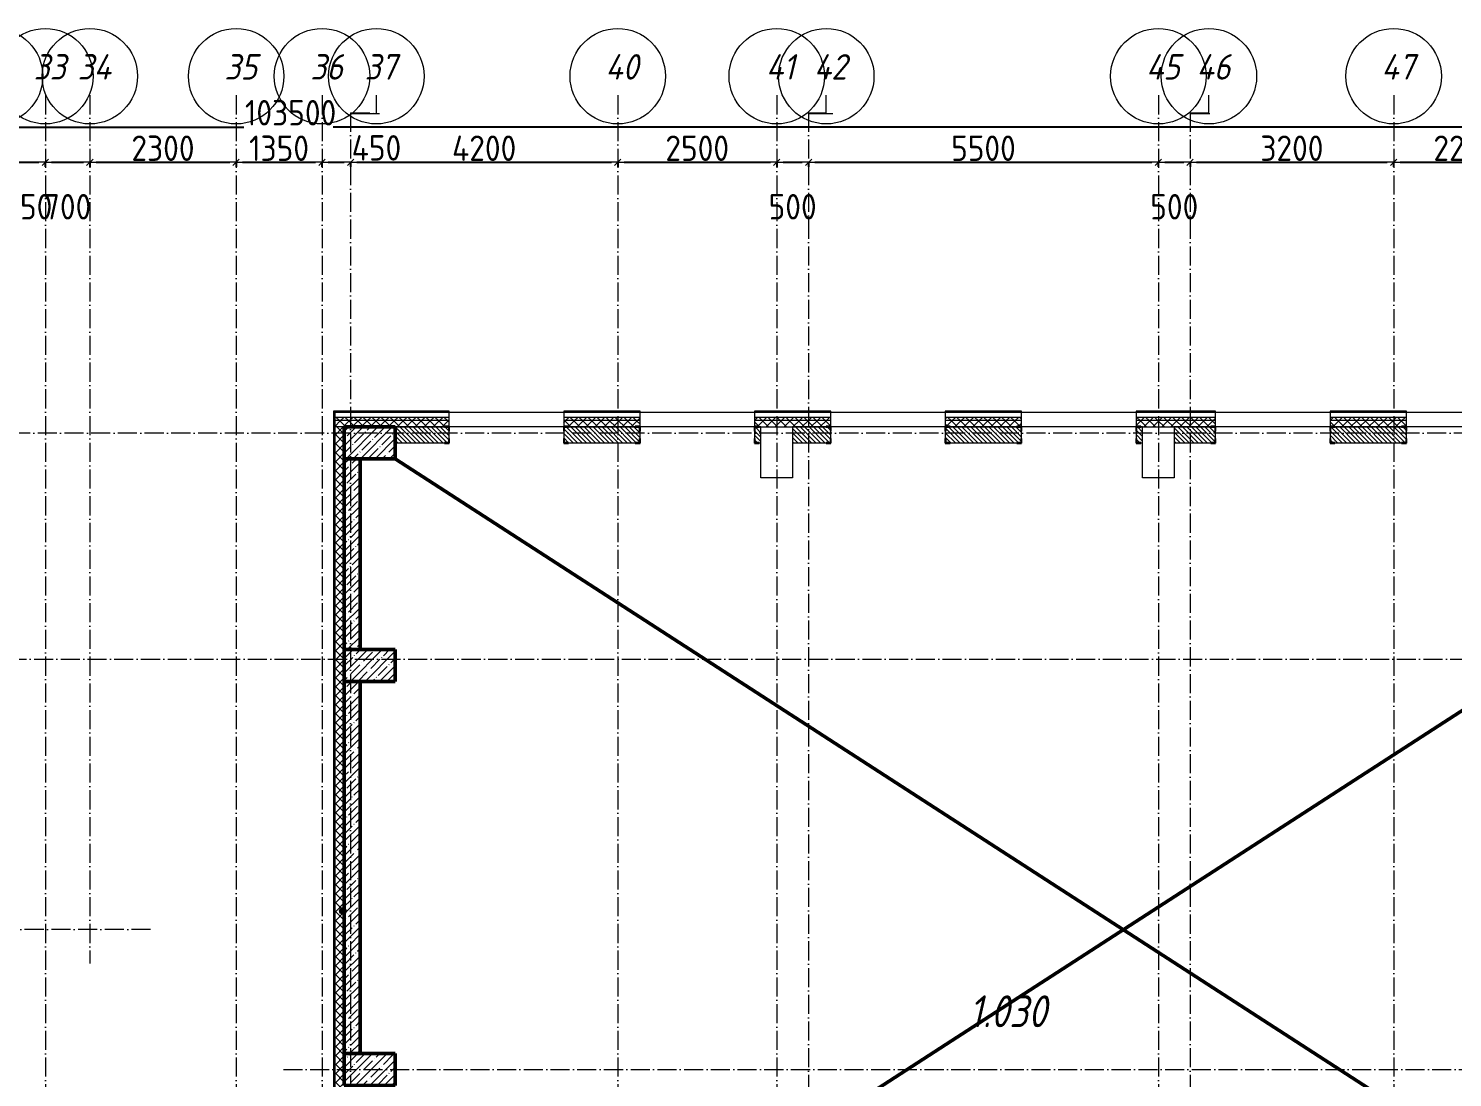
# Model space of a CAD drawing. Header units: millimetres. Extents: x -213536 to 1564669, y 70501 to 942238.
# Drawn here: x 594956 to 617346, y 361737 to 378224 of the extents above; entities that cross this region are included whole.
import ezdxf

# ---------------------------------------------------------------- set-up
doc = ezdxf.new("R2010")
doc.units = ezdxf.units.MM
doc.linetypes.add('50_200_ШТРИХ_1Т_ш5_п1_п1_', pattern=[700, 500, -100, 0, -100])
for name, color, linetype, lineweight in [('A-____-____-DIMS', 7, 'Continuous', 9), ('A-DETL-____-OTLN-1', 7, 'Continuous', 50), ('A-GENM-____-MCUT', 7, 'Continuous', 25), ('A-GENM-____-OTLN-1', 7, 'Continuous', 25), ('A-WALL-____-MCUT', 7, 'Continuous', 13), ('A-WALL-____-MCUT-1', 7, 'Continuous', 9), ('A-WALL-____-MCUT-2', 7, 'Continuous', 50), ('A-WALL-____-OTLN', 7, 'Continuous', 9), ('A-WALL-____-PATT-1', 7, 'Continuous', 9), ('A-WALL-FNSH-MCUT-1', 7, 'Continuous', 9), ('G-____-____-TEXT', 7, 'Continuous', 9), ('S-COLS-____-MCUT', 7, 'Continuous', 50), ('S-COLS-____-OTLN', 7, 'Continuous', 9), ('S-GRID-____-IDEN', 7, 'Continuous', 9), ('S-GRID-____-OTLN', 7, 'Continuous', 9), ('S-GRID-____-OTLN-1', 7, '50_200_ШТРИХ_1Т_ш5_п1_п1_', 9), ('Марки помещений', 7, 'Continuous', 9)]:
    doc.layers.add(name, color=color, linetype=linetype, lineweight=lineweight)
doc.styles.add('ISOCPEUR_I_2', font='isocpeui.ttf', dxfattribs={"width": 0.85, "height": 2.3})
doc.styles.add('ISOCPEUR_I_9', font='isocpeui.ttf', dxfattribs={"width": 0.9, "height": 250})
doc.styles.add('СПДС', font='isocpeur.ttf', dxfattribs={"width": 0.9})
doc.dimstyles.new('Размера А3', dxfattribs={"dimtxt": 200, "dimasz": 100, "dimexe": 70, "dimexo": 100, "dimgap": 20, "dimtad": 1, "dimdec": 0, "dimrnd": 10, "dimzin": 0, "dimdsep": 46, "dimtxsty": 'СПДС', "dimblk": 'ARROWHEAD_6', "dimcen": 1, "dimclrd": 256, "dimclre": 256, "dimclrt": 256, "dimazin": 0, "dimtfac": 1, "dimtdec": 0, "dimtmove": 2, "dimatfit": 3, "dimfxl": 1, "dimtolj": 1, "dimtzin": 0, "dimarcsym": 0})
pattern_1 = [(135, (549721.475, 286281.11), (-35.35534, -35.35534), [])]
pattern_2 = [(45, (549721.47, 286281.11), (-70.71068, 70.71068), []), (135, (549721.47, 286281.11), (-70.71068, -70.71068), [])]
pattern_3 = [(45, (549721.47, 286281.11), (-114.04925, 114.04925), []), (45, (549835.52, 286281.11), (-114.04925, 114.04925), [201.612, -40.322, 3.353, -36.97])]
pattern_4 = [(45, (549721.47, 286281.11), (-85.53659, 85.53659), []), (45, (549778.5, 286281.11), (-85.53659, 85.53659), [])]

# ---------------------------------------------------------------- blocks, each defined once
blk = doc.blocks.new('BSC_Колонна _Прямоугольная - 500х800-V12-АР1_План отверстий 3 этажа в осях 1-64_Ю-ЯЯ')
at = {"layer": 'S-COLS-____-OTLN'}
h = blk.add_hatch(dxfattribs=at)
h.set_pattern_fill('FP_18', color=256, style=0, pattern_type=2)
h.set_pattern_definition([(315, (-85431.04, 50600), (114.04925, 114.04925), []), (315, (-85431.04, 50485.95), (114.04925, 114.04925), [201.613, -40.323, 3.353, -36.97])])
h.paths.add_polyline_path([(-250, 400), (-250, -400), (250, -400), (250, 400)], flags=0)
at = {"layer": 'S-COLS-____-MCUT'}
for p, q in [((250, 400), (-250, 400)), ((-250, 400), (-250, -400)), ((250, -400), (250, 400)), ((-250, -400), (250, -400))]:
    blk.add_line(p, q, dxfattribs=at)
blk = doc.blocks.new('BSC_Колонна _Прямоугольная - 500х800-V75-АР1_План отверстий 3 этажа в осях 1-64_Ю-ЯЯ')
at = {"layer": 'S-COLS-____-OTLN'}
h = blk.add_hatch(dxfattribs=at)
h.set_pattern_fill('FP_84', color=256, style=0, pattern_type=2)
h.set_pattern_definition([(315, (-81931.04, 50600), (114.04925, 114.04925), []), (315, (-81931.04, 50485.95), (114.04925, 114.04925), [201.613, -40.323, 3.353, -36.97])])
h.paths.add_polyline_path([(-250, -400), (250, -400), (250, 400), (-250, 400)], flags=0)
at = {"layer": 'S-COLS-____-MCUT'}
for p, q in [((250, 400), (-250, 400)), ((-250, 400), (-250, -400)), ((250, -400), (250, 400)), ((-250, -400), (250, -400))]:
    blk.add_line(p, q, dxfattribs=at)
blk = doc.blocks.new('BSC_Колонна _Прямоугольная - 500х800-V76-АР1_План отверстий 3 этажа в осях 1-64_Ю-ЯЯ')
at = {"layer": 'S-COLS-____-OTLN'}
h = blk.add_hatch(dxfattribs=at)
h.set_pattern_fill('FP_85', color=256, style=0, pattern_type=2)
h.set_pattern_definition([(315, (-75581.04, 50600), (114.04925, 114.04925), []), (315, (-75581.04, 50485.95), (114.04925, 114.04925), [201.613, -40.323, 3.353, -36.97])])
h.paths.add_polyline_path([(-250, -400), (250, -400), (250, 400), (-250, 400)], flags=0)
at = {"layer": 'S-COLS-____-MCUT'}
for p, q in [((250, 400), (-250, 400)), ((-250, 400), (-250, -400)), ((250, -400), (250, 400)), ((-250, -400), (250, -400))]:
    blk.add_line(p, q, dxfattribs=at)
blk = doc.blocks.new('BSC_Колонна _Прямоугольная - 500х800-25984400-АР1_План отверстий 3 этажа в осях 1-64_Ю-ЯЯ')
at = {"layer": 'S-COLS-____-OTLN'}
for p, q in [((-250, 400), (250, 400)), ((-250, -150), (-250, 400)), ((250, 400), (250, -150))]:
    blk.add_line(p, q, dxfattribs=at)
blk = doc.blocks.new('Фахверк_СКБ_Уголок - 250_2160-27509414-АР1_План отверстий 3 этажа в осях 1-64_Ю-ЯЯ')
at = {"layer": 'A-GENM-____-MCUT'}
for p, q in [((200, 181), (125, 181)), ((125, 181), (125, 106)), ((125, 106), (131, 106)), ((131, 106), (131, 175)), ((131, 175), (200, 175)), ((200, 175), (200, 181)), ((131, -6), (125, -6)), ((125, -6), (125, -81)), ((125, -81), (200, -81)), ((131, -75), (131, -6)), ((200, -75), (131, -75)), ((200, -81), (200, -75))]:
    blk.add_line(p, q, dxfattribs=at)
blk = doc.blocks.new('Фахверк_СКБ_Уголок - 250_2160_1-27509452-АР1_План отверстий 3 этажа в осях 1-64_Ю-ЯЯ')
at = {"layer": 'A-GENM-____-MCUT'}
for p, q in [((200, 181), (125, 181)), ((125, 181), (125, 106)), ((125, 106), (131, 106)), ((131, 106), (131, 175)), ((131, 175), (200, 175)), ((200, 175), (200, 181)), ((131, -6), (125, -6)), ((125, -6), (125, -81)), ((125, -81), (200, -81)), ((131, -75), (131, -6)), ((200, -75), (131, -75)), ((200, -81), (200, -75))]:
    blk.add_line(p, q, dxfattribs=at)
blk = doc.blocks.new('Ось сетки - Круг_Ø6_00__ISO-2_5_0_9K_-25732049-АР1_План отверстий 3 этажа в осях 1-64_Ю-ЯЯ')
at = {"layer": 'S-GRID-____-IDEN'}
blk.add_circle((0, 0), 3, dxfattribs=at)
blk = doc.blocks.new('ARROWHEAD_6')
at = {"color": 0, "linetype": 'Continuous'}
for p, q in [((0, 0), (-1, 0)), ((-0.5, -0.5), (0.5, 0.5))]:
    blk.add_line(p, q, dxfattribs=at)
blk = doc.blocks.new('*D5925')
at = {"layer": 'A-____-____-DIMS', "lineweight": -2, "transparency": 16777216}
for p, q in [((594671, 376128), (594671, 376052)), ((594771, 376122), (595121, 376122)), ((595221, 376128), (595221, 376052))]:
    blk.add_line(p, q, dxfattribs=at)
at = {"layer": 'Defpoints', "color": 0, "lineweight": 30, "transparency": 16777216}
for p in [(594671, 376228), (595221, 376228), (595221, 376122)]:
    blk.add_point(p, dxfattribs=at)
at = {"layer": 'A-____-____-DIMS', "lineweight": -2, "transparency": 16777216, "xscale": 100, "yscale": 100, "zscale": 100, "rotation": 180}
blk.add_blockref('ARROWHEAD_6', (594671, 376122), dxfattribs=at)
at = {"layer": 'A-____-____-DIMS', "lineweight": -2, "transparency": 16777216, "xscale": 100, "yscale": 100, "zscale": 100}
blk.add_blockref('ARROWHEAD_6', (595221, 376122), dxfattribs=at)
at = {"layer": 'A-____-____-DIMS', "transparency": 16777216, "insert": (594946, 375422), "char_height": 400, "attachment_point": 5, "style": 'СПДС'}
blk.add_mtext('\\A1;550', dxfattribs=at)
blk = doc.blocks.new('*D5926')
at = {"layer": 'A-____-____-DIMS', "lineweight": -2, "transparency": 16777216}
for p, q in [((595221, 376128), (595221, 376052)), ((595321, 376122), (595821, 376122)), ((595921, 376128), (595921, 376052))]:
    blk.add_line(p, q, dxfattribs=at)
at = {"layer": 'Defpoints', "color": 0, "lineweight": 30, "transparency": 16777216}
for p in [(595221, 376228), (595921, 376228), (595921, 376122)]:
    blk.add_point(p, dxfattribs=at)
at = {"layer": 'A-____-____-DIMS', "lineweight": -2, "transparency": 16777216, "xscale": 100, "yscale": 100, "zscale": 100, "rotation": 180}
blk.add_blockref('ARROWHEAD_6', (595221, 376122), dxfattribs=at)
at = {"layer": 'A-____-____-DIMS', "lineweight": -2, "transparency": 16777216, "xscale": 100, "yscale": 100, "zscale": 100}
blk.add_blockref('ARROWHEAD_6', (595921, 376122), dxfattribs=at)
at = {"layer": 'A-____-____-DIMS', "transparency": 16777216, "insert": (595571, 375422), "char_height": 400, "attachment_point": 5, "style": 'СПДС'}
blk.add_mtext('\\A1;700', dxfattribs=at)
blk = doc.blocks.new('*D5927')
at = {"layer": 'A-____-____-DIMS', "lineweight": -2, "transparency": 16777216}
for p, q in [((595921, 376128), (595921, 376052)), ((596021, 376122), (598121, 376122)), ((598221, 376128), (598221, 376052))]:
    blk.add_line(p, q, dxfattribs=at)
at = {"layer": 'Defpoints', "color": 0, "lineweight": 30, "transparency": 16777216}
for p in [(595921, 376228), (598221, 376228), (598221, 376122)]:
    blk.add_point(p, dxfattribs=at)
at = {"layer": 'A-____-____-DIMS', "lineweight": -2, "transparency": 16777216, "xscale": 100, "yscale": 100, "zscale": 100, "rotation": 180}
blk.add_blockref('ARROWHEAD_6', (595921, 376122), dxfattribs=at)
at = {"layer": 'A-____-____-DIMS', "lineweight": -2, "transparency": 16777216, "xscale": 100, "yscale": 100, "zscale": 100}
blk.add_blockref('ARROWHEAD_6', (598221, 376122), dxfattribs=at)
at = {"layer": 'A-____-____-DIMS', "transparency": 16777216, "insert": (597071, 376342), "char_height": 400, "attachment_point": 5, "style": 'СПДС'}
blk.add_mtext('\\A1;2300', dxfattribs=at)
blk = doc.blocks.new('*D5928')
at = {"layer": 'A-____-____-DIMS', "lineweight": -2, "transparency": 16777216}
for p, q in [((598221, 376128), (598221, 376052)), ((598321, 376122), (599471, 376122)), ((599571, 376128), (599571, 376052))]:
    blk.add_line(p, q, dxfattribs=at)
at = {"layer": 'Defpoints', "color": 0, "lineweight": 30, "transparency": 16777216}
for p in [(598221, 376228), (599571, 376228), (599571, 376122)]:
    blk.add_point(p, dxfattribs=at)
at = {"layer": 'A-____-____-DIMS', "lineweight": -2, "transparency": 16777216, "xscale": 100, "yscale": 100, "zscale": 100, "rotation": 180}
blk.add_blockref('ARROWHEAD_6', (598221, 376122), dxfattribs=at)
at = {"layer": 'A-____-____-DIMS', "lineweight": -2, "transparency": 16777216, "xscale": 100, "yscale": 100, "zscale": 100}
blk.add_blockref('ARROWHEAD_6', (599571, 376122), dxfattribs=at)
at = {"layer": 'A-____-____-DIMS', "transparency": 16777216, "insert": (598896, 376342), "char_height": 400, "attachment_point": 5, "style": 'СПДС'}
blk.add_mtext('\\A1;1350', dxfattribs=at)
blk = doc.blocks.new('*D5929')
at = {"layer": 'A-____-____-DIMS', "lineweight": -2, "transparency": 16777216}
for p, q in [((599571, 376128), (599571, 376052)), ((599671, 376122), (599921, 376122)), ((600021, 376128), (600021, 376052))]:
    blk.add_line(p, q, dxfattribs=at)
at = {"layer": 'Defpoints', "color": 0, "lineweight": 30, "transparency": 16777216}
for p in [(599571, 376228), (600021, 376228), (600021, 376122)]:
    blk.add_point(p, dxfattribs=at)
at = {"layer": 'A-____-____-DIMS', "lineweight": -2, "transparency": 16777216, "xscale": 100, "yscale": 100, "zscale": 100, "rotation": 180}
blk.add_blockref('ARROWHEAD_6', (599571, 376122), dxfattribs=at)
at = {"layer": 'A-____-____-DIMS', "lineweight": -2, "transparency": 16777216, "xscale": 100, "yscale": 100, "zscale": 100}
blk.add_blockref('ARROWHEAD_6', (600021, 376122), dxfattribs=at)
at = {"layer": 'A-____-____-DIMS', "transparency": 16777216, "insert": (600038, 376548), "char_height": 400, "attachment_point": 1, "line_spacing_factor": 1.149209, "style": 'СПДС'}
blk.add_mtext('\\A1;450', dxfattribs=at)
blk = doc.blocks.new('*D5930')
at = {"layer": 'A-____-____-DIMS', "lineweight": -2, "transparency": 16777216}
for p, q in [((600021, 376128), (600021, 376052)), ((600121, 376122), (604121, 376122)), ((604221, 376128), (604221, 376052))]:
    blk.add_line(p, q, dxfattribs=at)
at = {"layer": 'Defpoints', "color": 0, "lineweight": 30, "transparency": 16777216}
for p in [(600021, 376228), (604221, 376228), (604221, 376122)]:
    blk.add_point(p, dxfattribs=at)
at = {"layer": 'A-____-____-DIMS', "lineweight": -2, "transparency": 16777216, "xscale": 100, "yscale": 100, "zscale": 100, "rotation": 180}
blk.add_blockref('ARROWHEAD_6', (600021, 376122), dxfattribs=at)
at = {"layer": 'A-____-____-DIMS', "lineweight": -2, "transparency": 16777216, "xscale": 100, "yscale": 100, "zscale": 100}
blk.add_blockref('ARROWHEAD_6', (604221, 376122), dxfattribs=at)
at = {"layer": 'A-____-____-DIMS', "transparency": 16777216, "insert": (602121, 376342), "char_height": 400, "attachment_point": 5, "style": 'СПДС'}
blk.add_mtext('\\A1;4200', dxfattribs=at)
blk = doc.blocks.new('*D5931')
at = {"layer": 'A-____-____-DIMS', "lineweight": -2, "transparency": 16777216}
for p, q in [((604221, 376128), (604221, 376052)), ((604321, 376122), (606621, 376122)), ((606721, 376128), (606721, 376052))]:
    blk.add_line(p, q, dxfattribs=at)
at = {"layer": 'Defpoints', "color": 0, "lineweight": 30, "transparency": 16777216}
for p in [(604221, 376228), (606721, 376228), (606721, 376122)]:
    blk.add_point(p, dxfattribs=at)
at = {"layer": 'A-____-____-DIMS', "lineweight": -2, "transparency": 16777216, "xscale": 100, "yscale": 100, "zscale": 100, "rotation": 180}
blk.add_blockref('ARROWHEAD_6', (604221, 376122), dxfattribs=at)
at = {"layer": 'A-____-____-DIMS', "lineweight": -2, "transparency": 16777216, "xscale": 100, "yscale": 100, "zscale": 100}
blk.add_blockref('ARROWHEAD_6', (606721, 376122), dxfattribs=at)
at = {"layer": 'A-____-____-DIMS', "transparency": 16777216, "insert": (605471, 376342), "char_height": 400, "attachment_point": 5, "style": 'СПДС'}
blk.add_mtext('\\A1;2500', dxfattribs=at)
blk = doc.blocks.new('*D5932')
at = {"layer": 'A-____-____-DIMS', "lineweight": -2, "transparency": 16777216}
for p, q in [((606721, 376128), (606721, 376052)), ((606821, 376122), (607121, 376122)), ((607221, 376128), (607221, 376052))]:
    blk.add_line(p, q, dxfattribs=at)
at = {"layer": 'Defpoints', "color": 0, "lineweight": 30, "transparency": 16777216}
for p in [(606721, 376228), (607221, 376228), (607221, 376122)]:
    blk.add_point(p, dxfattribs=at)
at = {"layer": 'A-____-____-DIMS', "lineweight": -2, "transparency": 16777216, "xscale": 100, "yscale": 100, "zscale": 100, "rotation": 180}
blk.add_blockref('ARROWHEAD_6', (606721, 376122), dxfattribs=at)
at = {"layer": 'A-____-____-DIMS', "lineweight": -2, "transparency": 16777216, "xscale": 100, "yscale": 100, "zscale": 100}
blk.add_blockref('ARROWHEAD_6', (607221, 376122), dxfattribs=at)
at = {"layer": 'A-____-____-DIMS', "transparency": 16777216, "insert": (606971, 375422), "char_height": 400, "attachment_point": 5, "style": 'СПДС'}
blk.add_mtext('\\A1;500', dxfattribs=at)
blk = doc.blocks.new('*D5933')
at = {"layer": 'A-____-____-DIMS', "lineweight": -2, "transparency": 16777216}
for p, q in [((607221, 376128), (607221, 376052)), ((607321, 376122), (612621, 376122)), ((612721, 376128), (612721, 376052))]:
    blk.add_line(p, q, dxfattribs=at)
at = {"layer": 'Defpoints', "color": 0, "lineweight": 30, "transparency": 16777216}
for p in [(607221, 376228), (612721, 376228), (612721, 376122)]:
    blk.add_point(p, dxfattribs=at)
at = {"layer": 'A-____-____-DIMS', "lineweight": -2, "transparency": 16777216, "xscale": 100, "yscale": 100, "zscale": 100, "rotation": 180}
blk.add_blockref('ARROWHEAD_6', (607221, 376122), dxfattribs=at)
at = {"layer": 'A-____-____-DIMS', "lineweight": -2, "transparency": 16777216, "xscale": 100, "yscale": 100, "zscale": 100}
blk.add_blockref('ARROWHEAD_6', (612721, 376122), dxfattribs=at)
at = {"layer": 'A-____-____-DIMS', "transparency": 16777216, "insert": (609971, 376342), "char_height": 400, "attachment_point": 5, "style": 'СПДС'}
blk.add_mtext('\\A1;5500', dxfattribs=at)
blk = doc.blocks.new('*D5934')
at = {"layer": 'A-____-____-DIMS', "lineweight": -2, "transparency": 16777216}
for p, q in [((612721, 376128), (612721, 376052)), ((612821, 376122), (613121, 376122)), ((613221, 376128), (613221, 376052))]:
    blk.add_line(p, q, dxfattribs=at)
at = {"layer": 'Defpoints', "color": 0, "lineweight": 30, "transparency": 16777216}
for p in [(612721, 376228), (613221, 376228), (613221, 376122)]:
    blk.add_point(p, dxfattribs=at)
at = {"layer": 'A-____-____-DIMS', "lineweight": -2, "transparency": 16777216, "xscale": 100, "yscale": 100, "zscale": 100, "rotation": 180}
blk.add_blockref('ARROWHEAD_6', (612721, 376122), dxfattribs=at)
at = {"layer": 'A-____-____-DIMS', "lineweight": -2, "transparency": 16777216, "xscale": 100, "yscale": 100, "zscale": 100}
blk.add_blockref('ARROWHEAD_6', (613221, 376122), dxfattribs=at)
at = {"layer": 'A-____-____-DIMS', "transparency": 16777216, "insert": (612971, 375422), "char_height": 400, "attachment_point": 5, "style": 'СПДС'}
blk.add_mtext('\\A1;500', dxfattribs=at)
blk = doc.blocks.new('*D5935')
at = {"layer": 'A-____-____-DIMS', "lineweight": -2, "transparency": 16777216}
for p, q in [((613221, 376128), (613221, 376052)), ((613321, 376122), (616321, 376122)), ((616421, 376128), (616421, 376052))]:
    blk.add_line(p, q, dxfattribs=at)
at = {"layer": 'Defpoints', "color": 0, "lineweight": 30, "transparency": 16777216}
for p in [(613221, 376228), (616421, 376228), (616421, 376122)]:
    blk.add_point(p, dxfattribs=at)
at = {"layer": 'A-____-____-DIMS', "lineweight": -2, "transparency": 16777216, "xscale": 100, "yscale": 100, "zscale": 100, "rotation": 180}
blk.add_blockref('ARROWHEAD_6', (613221, 376122), dxfattribs=at)
at = {"layer": 'A-____-____-DIMS', "lineweight": -2, "transparency": 16777216, "xscale": 100, "yscale": 100, "zscale": 100}
blk.add_blockref('ARROWHEAD_6', (616421, 376122), dxfattribs=at)
at = {"layer": 'A-____-____-DIMS', "transparency": 16777216, "insert": (614821, 376342), "char_height": 400, "attachment_point": 5, "style": 'СПДС'}
blk.add_mtext('\\A1;3200', dxfattribs=at)
blk = doc.blocks.new('*D5936')
at = {"layer": 'A-____-____-DIMS', "lineweight": -2, "transparency": 16777216}
for p, q in [((616421, 376128), (616421, 376052)), ((616521, 376122), (618571, 376122)), ((618671, 376128), (618671, 376052))]:
    blk.add_line(p, q, dxfattribs=at)
at = {"layer": 'Defpoints', "color": 0, "lineweight": 30, "transparency": 16777216}
for p in [(616421, 376228), (618671, 376228), (618671, 376122)]:
    blk.add_point(p, dxfattribs=at)
at = {"layer": 'A-____-____-DIMS', "lineweight": -2, "transparency": 16777216, "xscale": 100, "yscale": 100, "zscale": 100, "rotation": 180}
blk.add_blockref('ARROWHEAD_6', (616421, 376122), dxfattribs=at)
at = {"layer": 'A-____-____-DIMS', "lineweight": -2, "transparency": 16777216, "xscale": 100, "yscale": 100, "zscale": 100}
blk.add_blockref('ARROWHEAD_6', (618671, 376122), dxfattribs=at)
at = {"layer": 'A-____-____-DIMS', "transparency": 16777216, "insert": (617546, 376342), "char_height": 400, "attachment_point": 5, "style": 'СПДС'}
blk.add_mtext('\\A1;2250', dxfattribs=at)
blk = doc.blocks.new('*D5946')
at = {"layer": 'A-____-____-DIMS', "lineweight": -2, "transparency": 16777216}
for p, q in [((547371, 376680), (547371, 376604)), ((547471, 376674), (598340, 376674)), ((650771, 376674), (599748, 376674)), ((650871, 376680), (650871, 376604))]:
    blk.add_line(p, q, dxfattribs=at)
at = {"layer": 'Defpoints', "color": 0, "lineweight": 30, "transparency": 16777216}
for p in [(547371, 376780), (650871, 376780), (650871, 376674)]:
    blk.add_point(p, dxfattribs=at)
at = {"layer": 'A-____-____-DIMS', "lineweight": -2, "transparency": 16777216, "xscale": 100, "yscale": 100, "zscale": 100, "rotation": 180}
blk.add_blockref('ARROWHEAD_6', (547371, 376674), dxfattribs=at)
at = {"layer": 'A-____-____-DIMS', "lineweight": -2, "transparency": 16777216, "xscale": 100, "yscale": 100, "zscale": 100}
blk.add_blockref('ARROWHEAD_6', (650871, 376674), dxfattribs=at)
at = {"layer": 'A-____-____-DIMS', "transparency": 16777216, "insert": (598360, 377100), "char_height": 400, "attachment_point": 1, "line_spacing_factor": 1.149209, "style": 'СПДС'}
blk.add_mtext('\\A1;103500', dxfattribs=at)

msp = doc.modelspace()

# ---------------------------------------------------------------- hatches: boundary and pattern name
at = {"layer": 'A-WALL-____-PATT-1'}
h = msp.add_hatch(dxfattribs=at)
h.set_pattern_fill('FP_6', color=256, style=0, pattern_type=2)
h.set_pattern_definition(pattern_4)
h.paths.add_polyline_path([(599886.5, 372192.2), (599886.5, 372212.2), (599752.5, 372212.2), (599752.5, 372192.2)], flags=0)
h = msp.add_hatch(dxfattribs=at)
h.set_pattern_fill('FP_6', color=256, style=0, pattern_type=2)
h.set_pattern_definition(pattern_4)
h.paths.add_polyline_path([(624436.5, 372192.2), (624436.5, 372212.2), (621421.5, 372212.2), (621421.5, 372192.2), (623940.9, 372192.2)], flags=0)
h.paths.add_polyline_path([(618421.5, 372192.2), (619621.5, 372192.2), (619621.5, 372212.2), (618421.5, 372212.2)], flags=0)
h.paths.add_polyline_path([(613621.5, 372192.2), (613621.5, 372212.2), (612371.5, 372212.2), (612371.5, 372192.2), (613336.2, 372192.2)], flags=0)
h.paths.add_polyline_path([(615421.5, 372192.2), (616621.5, 372192.2), (616621.5, 372212.2), (615421.5, 372212.2)], flags=0)
h.paths.add_polyline_path([(610571.5, 372192.2), (610571.5, 372212.2), (609371.5, 372212.2), (609371.5, 372192.2), (609801.2, 372192.2)], flags=0)
h.paths.add_polyline_path([(606371.5, 372192.2), (607571.5, 372192.2), (607571.5, 372212.2), (606371.5, 372212.2)], flags=0)
h.paths.add_polyline_path([(604571.5, 372192.2), (604571.5, 372212.2), (603371.5, 372212.2), (603371.5, 372192.2)], flags=0)
h.paths.add_polyline_path([(601571.5, 372192.2), (601571.5, 372212.2), (599886.5, 372212.2), (599886.5, 372192.2)], flags=0)
h = msp.add_hatch(dxfattribs=at)
h.set_pattern_fill('FP_4', color=256, style=0, pattern_type=2)
h.set_pattern_definition(pattern_2)
h.paths.add_polyline_path([(651201.5, 372062.2), (651201.5, 372112.2), (644221.5, 372112.2), (644221.5, 372062.2), (648685.4, 372062.2)], flags=0)
h.paths.add_polyline_path([(643221.5, 372062.2), (643221.5, 372112.2), (641471.5, 372112.2), (641471.5, 372062.2), (641615.6, 372062.2)], flags=0)
h.paths.add_polyline_path([(635546.5, 372062.2), (636671.5, 372062.2), (636671.5, 372112.2), (635546.5, 372112.2)], flags=0)
h.paths.add_polyline_path([(633746.5, 372062.2), (633746.5, 372112.2), (632621.5, 372112.2), (632621.5, 372062.2), (633662, 372062.2)], flags=0)
h.paths.add_polyline_path([(630127.1, 372062.2), (630821.5, 372062.2), (630821.5, 372112.2), (629771.5, 372112.2), (629771.5, 372062.2)], flags=0)
h.paths.add_polyline_path([(626771.5, 372062.2), (627971.5, 372062.2), (627971.5, 372112.2), (626771.5, 372112.2)], flags=0)
h.paths.add_polyline_path([(624971.5, 372062.2), (624971.5, 372112.2), (621421.5, 372112.2), (621421.5, 372062.2), (623940.9, 372062.2)], flags=0)
h.paths.add_polyline_path([(619621.5, 372062.2), (619621.5, 372112.2), (618421.5, 372112.2), (618421.5, 372062.2)], flags=0)
h.paths.add_polyline_path([(613621.5, 372062.2), (613621.5, 372112.2), (612371.5, 372112.2), (612371.5, 372062.2), (613336.2, 372062.2)], flags=0)
h.paths.add_polyline_path([(615421.5, 372062.2), (616621.5, 372062.2), (616621.5, 372112.2), (615421.5, 372112.2)], flags=0)
h.paths.add_polyline_path([(607571.5, 372062.2), (607571.5, 372112.2), (606371.5, 372112.2), (606371.5, 372062.2)], flags=0)
h.paths.add_polyline_path([(610571.5, 372062.2), (610571.5, 372112.2), (609371.5, 372112.2), (609371.5, 372062.2), (609801.2, 372062.2)], flags=0)
h.paths.add_polyline_path([(604571.5, 372062.2), (604571.5, 372112.2), (603371.5, 372112.2), (603371.5, 372062.2)], flags=0)
h.paths.add_polyline_path([(601571.5, 372062.2), (601571.5, 372112.2), (599771.5, 372112.2), (599771.5, 372062.2)], flags=0)
h = msp.add_hatch(dxfattribs=at)
h.set_pattern_fill('FP_4', color=256, style=0, pattern_type=2)
h.set_pattern_definition(pattern_2)
h.paths.add_polyline_path([(651121.5, 371962.2), (651201.5, 371962.2), (651201.5, 372062.2), (644221.5, 372062.2), (644221.5, 371962.2), (651071.5, 371962.2)], flags=0)
h.paths.add_polyline_path([(643221.5, 371962.2), (643221.5, 372062.2), (641471.5, 372062.2), (641471.5, 371968.2), (641546.5, 371968.2), (641546.5, 371962.2), (642721.5, 371962.2)], flags=0)
h.paths.add_polyline_path([(633671.5, 371962.2), (633671.5, 371968.2), (633746.5, 371968.2), (633746.5, 372062.2), (632621.5, 372062.2), (632621.5, 371962.2), (633662, 371962.2)], flags=0)
h.paths.add_polyline_path([(636313.2, 371962.2), (636596.5, 371962.2), (636596.5, 371968.2), (636671.5, 371968.2), (636671.5, 372062.2), (635546.5, 372062.2), (635546.5, 371968.2), (635621.5, 371968.2), (635621.5, 371962.2)], flags=0)
h.paths.add_polyline_path([(630746.5, 371962.2), (630746.5, 371968.2), (630821.5, 371968.2), (630821.5, 372062.2), (629771.5, 372062.2), (629771.5, 371968.2), (629846.5, 371968.2), (629846.5, 371962.2), (630127.1, 371962.2)], flags=0)
h.paths.add_polyline_path([(627896.5, 371962.2), (627896.5, 371968.2), (627971.5, 371968.2), (627971.5, 372062.2), (626771.5, 372062.2), (626771.5, 371968.2), (626846.5, 371968.2), (626846.5, 371962.2), (627721.5, 371962.2)], flags=0)
h.paths.add_polyline_path([(624971.5, 371962.2), (624971.5, 372062.2), (621421.5, 372062.2), (621421.5, 371968.2), (621496.5, 371968.2), (621496.5, 371962.2), (624471.5, 371962.2)], flags=0)
h.paths.add_polyline_path([(618921.5, 371962.2), (619546.5, 371962.2), (619546.5, 371968.2), (619621.5, 371968.2), (619621.5, 372062.2), (618421.5, 372062.2), (618421.5, 371962.2)], flags=0)
h.paths.add_polyline_path([(612971.5, 371962.2), (613546.5, 371962.2), (613546.5, 371968.2), (613621.5, 371968.2), (613621.5, 372062.2), (612371.5, 372062.2), (612371.5, 371968.2), (612446.5, 371968.2), (612446.5, 371962.2), (612471.5, 371962.2)], flags=0)
h.paths.add_polyline_path([(615496.5, 371962.2), (616546.5, 371962.2), (616546.5, 371968.2), (616621.5, 371968.2), (616621.5, 372062.2), (615421.5, 372062.2), (615421.5, 371968.2), (615496.5, 371968.2)], flags=0)
h.paths.add_polyline_path([(609801.2, 371962.2), (610496.5, 371962.2), (610496.5, 371968.2), (610571.5, 371968.2), (610571.5, 372062.2), (609371.5, 372062.2), (609371.5, 371968.2), (609446.5, 371968.2), (609446.5, 371962.2)], flags=0)
h.paths.add_polyline_path([(607496.5, 371962.2), (607496.5, 371968.2), (607571.5, 371968.2), (607571.5, 372062.2), (606371.5, 372062.2), (606371.5, 371968.2), (606446.5, 371968.2), (606446.5, 371962.2), (606971.5, 371962.2)], flags=0)
h.paths.add_polyline_path([(603446.5, 371962.2), (604496.5, 371962.2), (604496.5, 371968.2), (604571.5, 371968.2), (604571.5, 372062.2), (603371.5, 372062.2), (603371.5, 371968.2), (603446.5, 371968.2)], flags=0)
h.paths.add_polyline_path([(601496.5, 371962.2), (601496.5, 371968.2), (601571.5, 371968.2), (601571.5, 372062.2), (599771.5, 372062.2), (599771.5, 371962.2), (600721.5, 371962.2)], flags=0)
h = msp.add_hatch(dxfattribs=at)
h.set_pattern_fill('FP_4', color=256, style=0, pattern_type=2)
h.set_pattern_definition(pattern_2)
h.paths.add_polyline_path([(599921.5, 354062.2), (599921.5, 371962.2), (599771.5, 371962.2), (599771.5, 354062.2)], flags=0)
h = msp.add_hatch(dxfattribs=at)
h.set_pattern_fill('FP_9', color=256, style=0, pattern_type=2)
h.set_pattern_definition(pattern_1)
h.paths.add_polyline_path([(606446.5, 371712.2), (606471.5, 371712.2), (606471.5, 371962.2), (606377.5, 371962.2), (606377.5, 371893.2), (606371.5, 371893.2), (606371.5, 371781.2), (606377.5, 371781.2), (606377.5, 371712.2)], flags=0)
h.paths.add_polyline_path([(604565.5, 371712.2), (604565.5, 371781.2), (604571.5, 371781.2), (604571.5, 371893.2), (604565.5, 371893.2), (604565.5, 371962.2), (603377.5, 371962.2), (603377.5, 371893.2), (603371.5, 371893.2), (603371.5, 371781.2), (603377.5, 371781.2), (603377.5, 371712.2), (604496.5, 371712.2)], flags=0)
h.paths.add_polyline_path([(601565.5, 371712.2), (601565.5, 371781.2), (601571.5, 371781.2), (601571.5, 371893.2), (601565.5, 371893.2), (601565.5, 371962.2), (600721.5, 371962.2), (600721.5, 371712.2), (601496.5, 371712.2)], flags=0)
h = msp.add_hatch(dxfattribs=at)
h.set_pattern_fill('FP_9', color=256, style=0, pattern_type=2)
h.set_pattern_definition(pattern_1)
h.paths.add_polyline_path([(607565.5, 371712.2), (607565.5, 371781.2), (607571.5, 371781.2), (607571.5, 371893.2), (607565.5, 371893.2), (607565.5, 371962.2), (606971.5, 371962.2), (606971.5, 371712.2), (607496.5, 371712.2)], flags=0)
h.paths.add_polyline_path([(610496.5, 371712.2), (610565.5, 371712.2), (610565.5, 371781.2), (610571.5, 371781.2), (610571.5, 371893.2), (610565.5, 371893.2), (610565.5, 371962.2), (609377.5, 371962.2), (609377.5, 371893.2), (609371.5, 371893.2), (609371.5, 371781.2), (609377.5, 371781.2), (609377.5, 371712.2), (609801.2, 371712.2)], flags=0)
h.paths.add_polyline_path([(612446.5, 371712.2), (612471.5, 371712.2), (612471.5, 371962.2), (612377.5, 371962.2), (612377.5, 371893.2), (612371.5, 371893.2), (612371.5, 371781.2), (612377.5, 371781.2), (612377.5, 371712.2)], flags=0)
h = msp.add_hatch(dxfattribs=at)
h.set_pattern_fill('FP_9', color=256, style=0, pattern_type=2)
h.set_pattern_definition(pattern_1)
h.paths.add_polyline_path([(616615.5, 371712.2), (616615.5, 371781.2), (616621.5, 371781.2), (616621.5, 371893.2), (616615.5, 371893.2), (616615.5, 371962.2), (615427.5, 371962.2), (615427.5, 371893.2), (615421.5, 371893.2), (615421.5, 371781.2), (615427.5, 371781.2), (615427.5, 371712.2), (616546.5, 371712.2)], flags=0)
h.paths.add_polyline_path([(613336.2, 371712.2), (613615.5, 371712.2), (613615.5, 371781.2), (613621.5, 371781.2), (613621.5, 371893.2), (613615.5, 371893.2), (613615.5, 371962.2), (612971.5, 371962.2), (612971.5, 371712.2)], flags=0)
h = msp.add_hatch(dxfattribs=at)
h.set_pattern_fill('FP_12', color=256, style=0, pattern_type=2)
h.set_pattern_definition(pattern_3)
h.paths.add_polyline_path([(600171.5, 368462.2), (600171.5, 371462.2), (599921.5, 371462.2), (599921.5, 368462.2)], flags=0)
h = msp.add_hatch(dxfattribs=at)
h.set_pattern_fill('FP_12', color=256, style=0, pattern_type=2)
h.set_pattern_definition(pattern_3)
h.paths.add_polyline_path([(600171.5, 362112.2), (600171.5, 367962.2), (599921.5, 367962.2), (599921.5, 362112.2)], flags=0)
at = {"layer": 'G-____-____-TEXT'}
h = msp.add_hatch(color=256, dxfattribs=at)
edge = h.paths.add_edge_path(flags=0)
edge.add_arc((599898.4, 364355.4), 50, 0, 360)

# ---------------------------------------------------------------- linework, layer by layer
at = {"layer": 'A-DETL-____-OTLN-1'}
for p, q in [((600721.5, 371462.2), (623621.5, 356662.2)), ((623621.5, 371462.2), (600721.5, 356662.2))]:
    msp.add_line(p, q, dxfattribs=at)
at = {"layer": 'A-WALL-____-MCUT'}
for p, q in [((601571.5, 372192.2), (599771.5, 372192.2)), ((599771.5, 372192.2), (599771.5, 371962.2)), ((601571.5, 371968.2), (601571.5, 372192.2)), ((604571.5, 372192.2), (603371.5, 372192.2)), ((603371.5, 372192.2), (603371.5, 371968.2)), ((604571.5, 371968.2), (604571.5, 372192.2)), ((607571.5, 372192.2), (606371.5, 372192.2)), ((606371.5, 372192.2), (606371.5, 371968.2)), ((607571.5, 371968.2), (607571.5, 372192.2)), ((610571.5, 372192.2), (609371.5, 372192.2)), ((609371.5, 372192.2), (609371.5, 371968.2)), ((610571.5, 371968.2), (610571.5, 372192.2)), ((613621.5, 372192.2), (612371.5, 372192.2)), ((612371.5, 372192.2), (612371.5, 371968.2)), ((613621.5, 371968.2), (613621.5, 372192.2)), ((616621.5, 372192.2), (615421.5, 372192.2)), ((615421.5, 372192.2), (615421.5, 371968.2)), ((616621.5, 371968.2), (616621.5, 372192.2)), ((599921.5, 371962.2), (599771.5, 371962.2)), ((606471.5, 371712.2), (606471.5, 371962.2)), ((606471.5, 371962.2), (606971.5, 371962.2)), ((606971.5, 371962.2), (606971.5, 371712.2)), ((612471.5, 371962.2), (612971.5, 371962.2)), ((612471.5, 371712.2), (612471.5, 371962.2)), ((612971.5, 371962.2), (612971.5, 371712.2)), ((600721.5, 371712.2), (601496.5, 371712.2)), ((601571.5, 371781.2), (601571.5, 371893.2)), ((603371.5, 371893.2), (603371.5, 371781.2)), ((603446.5, 371712.2), (604496.5, 371712.2)), ((604571.5, 371781.2), (604571.5, 371893.2)), ((606371.5, 371893.2), (606371.5, 371781.2)), ((606446.5, 371712.2), (606471.5, 371712.2)), ((606971.5, 371712.2), (607496.5, 371712.2)), ((607571.5, 371781.2), (607571.5, 371893.2)), ((609371.5, 371893.2), (609371.5, 371781.2)), ((609446.5, 371712.2), (610496.5, 371712.2)), ((610571.5, 371781.2), (610571.5, 371893.2)), ((612371.5, 371893.2), (612371.5, 371781.2)), ((612446.5, 371712.2), (612471.5, 371712.2)), ((612971.5, 371712.2), (613546.5, 371712.2)), ((613621.5, 371781.2), (613621.5, 371893.2)), ((615421.5, 371893.2), (615421.5, 371781.2)), ((615496.5, 371712.2), (616546.5, 371712.2)), ((616621.5, 371781.2), (616621.5, 371893.2))]:
    msp.add_line(p, q, dxfattribs=at)
at = {"layer": 'A-WALL-____-MCUT-1'}
for p, q in [((599759.5, 372212.2), (599759.5, 354224.2)), ((599765.5, 372212.2), (599765.5, 354218.2)), ((601571.5, 372112.2), (599771.5, 372112.2)), ((601571.5, 372062.2), (599771.5, 372062.2)), ((599771.5, 371962.2), (599771.5, 354212.2)), ((601496.5, 371962.2), (600721.5, 371962.2)), ((600721.5, 371962.2), (601496.5, 371962.2)), ((604571.5, 372112.2), (603371.5, 372112.2)), ((604571.5, 372062.2), (603371.5, 372062.2)), ((604496.5, 371962.2), (603446.5, 371962.2)), ((603446.5, 371962.2), (604496.5, 371962.2)), ((607571.5, 372112.2), (606371.5, 372112.2)), ((607571.5, 372062.2), (606371.5, 372062.2)), ((606471.5, 371962.2), (606446.5, 371962.2)), ((606446.5, 371962.2), (606471.5, 371962.2)), ((606971.5, 371962.2), (607496.5, 371962.2)), ((607496.5, 371962.2), (606971.5, 371962.2)), ((610571.5, 372112.2), (609371.5, 372112.2)), ((610571.5, 372062.2), (609371.5, 372062.2)), ((609446.5, 371962.2), (610496.5, 371962.2)), ((610496.5, 371962.2), (609446.5, 371962.2)), ((613621.5, 372112.2), (612371.5, 372112.2)), ((613621.5, 372062.2), (612371.5, 372062.2)), ((612446.5, 371962.2), (612471.5, 371962.2)), ((612471.5, 371962.2), (612446.5, 371962.2)), ((612971.5, 371962.2), (613546.5, 371962.2)), ((613546.5, 371962.2), (612971.5, 371962.2)), ((616621.5, 372112.2), (615421.5, 372112.2)), ((616621.5, 372062.2), (615421.5, 372062.2)), ((615496.5, 371962.2), (616546.5, 371962.2)), ((616546.5, 371962.2), (615496.5, 371962.2))]:
    msp.add_line(p, q, dxfattribs=at)
at = {"layer": 'A-WALL-____-MCUT-2'}
for p, q in [((599921.5, 371462.2), (599921.5, 368462.2)), ((600171.5, 368462.2), (600171.5, 371462.2)), ((599921.5, 367962.2), (599921.5, 362112.2)), ((600171.5, 362112.2), (600171.5, 367962.2))]:
    msp.add_line(p, q, dxfattribs=at)
at = {"layer": 'A-WALL-____-OTLN'}
for p, q in [((601571.5, 372192.2), (603371.5, 372192.2)), ((604571.5, 372192.2), (606371.5, 372192.2)), ((607571.5, 372192.2), (609371.5, 372192.2)), ((610571.5, 372192.2), (612371.5, 372192.2)), ((613621.5, 372192.2), (615421.5, 372192.2)), ((616621.5, 372192.2), (618421.5, 372192.2)), ((603371.5, 371962.2), (601571.5, 371962.2)), ((606371.5, 371962.2), (604571.5, 371962.2)), ((609371.5, 371962.2), (607571.5, 371962.2)), ((612371.5, 371962.2), (610571.5, 371962.2)), ((615421.5, 371962.2), (613621.5, 371962.2)), ((618421.5, 371962.2), (616621.5, 371962.2))]:
    msp.add_line(p, q, dxfattribs=at)
at = {"layer": 'A-WALL-FNSH-MCUT-1'}
for p, q in [((599751.5, 372212.2), (599751.5, 354232.2)), ((601571.5, 372212.2), (599751.5, 372212.2)), ((599752.5, 372212.2), (599752.5, 372192.2)), ((599752.5, 372192.2), (601571.5, 372192.2)), ((599771.5, 372192.2), (599771.5, 372212.2)), ((599886.5, 372192.2), (599886.5, 372212.2)), ((601571.5, 372192.2), (601571.5, 372212.2)), ((604571.5, 372212.2), (603371.5, 372212.2)), ((603371.5, 372212.2), (603371.5, 372192.2)), ((603371.5, 372192.2), (604571.5, 372192.2)), ((604571.5, 372192.2), (604571.5, 372212.2)), ((607571.5, 372212.2), (606371.5, 372212.2)), ((606371.5, 372212.2), (606371.5, 372192.2)), ((606371.5, 372192.2), (607571.5, 372192.2)), ((607571.5, 372192.2), (607571.5, 372212.2)), ((610571.5, 372212.2), (609371.5, 372212.2)), ((609371.5, 372212.2), (609371.5, 372192.2)), ((609371.5, 372192.2), (610571.5, 372192.2)), ((610571.5, 372192.2), (610571.5, 372212.2)), ((613621.5, 372212.2), (612371.5, 372212.2)), ((612371.5, 372212.2), (612371.5, 372192.2)), ((612371.5, 372192.2), (613621.5, 372192.2)), ((613621.5, 372192.2), (613621.5, 372212.2)), ((616621.5, 372212.2), (615421.5, 372212.2)), ((615421.5, 372212.2), (615421.5, 372192.2)), ((615421.5, 372192.2), (616621.5, 372192.2)), ((616621.5, 372192.2), (616621.5, 372212.2))]:
    msp.add_line(p, q, dxfattribs=at)
at = {"layer": 'G-____-____-TEXT'}
msp.add_circle((599898.4, 364355.4), 50, dxfattribs=at)
at = {"layer": 'S-GRID-____-OTLN'}
for p, q in [((600021.5, 376885.7), (600475.1, 376885.7)), ((607221.5, 376885.7), (607604.6, 376885.7)), ((613221.5, 376885.7), (613530.9, 376885.7))]:
    msp.add_line(p, q, dxfattribs=at)
at = {"layer": 'S-GRID-____-OTLN-1', "color": 251, "ltscale": 0.6, "true_color": 0x636466}
for p, q in [((595221.5, 377174), (595221.5, 339172.7)), ((595921.5, 377174), (595921.5, 363528.4)), ((598221.5, 377174), (598221.5, 339172.7)), ((599571.5, 377174), (599571.5, 352956.6)), ((600426.2, 376900.6), (600426.2, 377174)), ((604221.5, 377174), (604221.5, 339172.7)), ((606721.5, 377174), (606721.5, 339172.7)), ((607500.2, 376900.6), (607500.2, 377174)), ((612721.5, 377174), (612721.5, 339172.7)), ((613516, 376900.6), (613516, 377174)), ((616421.5, 377174), (616421.5, 339172.7)), ((600021.5, 376900.6), (600021.5, 352956.6)), ((600021.5, 376900.6), (600426.2, 376900.6)), ((607221.5, 376900.6), (607221.5, 339320.6)), ((607221.5, 376900.6), (607500.2, 376900.6)), ((613221.5, 376900.6), (613221.5, 339315.7)), ((613221.5, 376900.6), (613516, 376900.6)), ((653795.9, 371862.2), (545052.7, 371862.2)), ((545052.7, 368312.2), (653795.9, 368312.2)), ((596876.1, 364062.2), (545052.7, 364062.2)), ((598963.5, 361862.2), (653795.9, 361862.2))]:
    msp.add_line(p, q, dxfattribs=at)

# ---------------------------------------------------------------- block references
at = {"layer": 'A-GENM-____-OTLN-1', "rotation": 180}
for p in [(601696.5, 371887.2), (604696.5, 371887.2), (607696.5, 371887.2), (610696.5, 371887.2), (613746.5, 371887.2), (616746.5, 371887.2)]:
    msp.add_blockref('Фахверк_СКБ_Уголок - 250_2160-27509414-АР1_План отверстий 3 этажа в осях 1-64_Ю-ЯЯ', p, dxfattribs=at)
at = {"layer": 'A-GENM-____-OTLN-1'}
for name, p in [('Фахверк_СКБ_Уголок - 250_2160-27509414-АР1_План отверстий 3 этажа в осях 1-64_Ю-ЯЯ', (603246.5, 371787.2)), ('Фахверк_СКБ_Уголок - 250_2160_1-27509452-АР1_План отверстий 3 этажа в осях 1-64_Ю-ЯЯ', (606246.5, 371787.2)), ('Фахверк_СКБ_Уголок - 250_2160-27509414-АР1_План отверстий 3 этажа в осях 1-64_Ю-ЯЯ', (609246.5, 371787.2)), ('Фахверк_СКБ_Уголок - 250_2160_1-27509452-АР1_План отверстий 3 этажа в осях 1-64_Ю-ЯЯ', (612246.5, 371787.2)), ('Фахверк_СКБ_Уголок - 250_2160-27509414-АР1_План отверстий 3 этажа в осях 1-64_Ю-ЯЯ', (615296.5, 371787.2))]:
    msp.add_blockref(name, p, dxfattribs=at)
at = {"layer": 'S-COLS-____-OTLN'}
for name, p, rotation in [('BSC_Колонна _Прямоугольная - 500х800-V12-АР1_План отверстий 3 этажа в осях 1-64_Ю-ЯЯ', (600321.5, 371712.2), 89.9999999999999), ('BSC_Колонна _Прямоугольная - 500х800-25984400-АР1_План отверстий 3 этажа в осях 1-64_Ю-ЯЯ', (606721.5, 371562.2), 180), ('BSC_Колонна _Прямоугольная - 500х800-25984400-АР1_План отверстий 3 этажа в осях 1-64_Ю-ЯЯ', (612721.5, 371562.2), 180), ('BSC_Колонна _Прямоугольная - 500х800-V75-АР1_План отверстий 3 этажа в осях 1-64_Ю-ЯЯ', (600321.5, 368212.2), 89.9999999999999), ('BSC_Колонна _Прямоугольная - 500х800-V76-АР1_План отверстий 3 этажа в осях 1-64_Ю-ЯЯ', (600321.5, 361862.2), 89.9999999999999)]:
    msp.add_blockref(name, p, dxfattribs=dict(at, rotation=rotation))
at = {"layer": 'S-GRID-____-IDEN', "xscale": 250, "yscale": 250, "zscale": 99.99999999999993, "rotation": 180}
for p in [(594431.1, 377474), (595221.5, 377474), (595921.5, 377474), (598221.5, 377474), (599571.5, 377474), (600426.2, 377474), (604221.5, 377474), (606721.5, 377474), (607500.2, 377474), (612721.5, 377474), (613516, 377474), (616421.5, 377474)]:
    msp.add_blockref('Ось сетки - Круг_Ø6_00__ISO-2_5_0_9K_-25732049-АР1_План отверстий 3 этажа в осях 1-64_Ю-ЯЯ', p, dxfattribs=at)

# ---------------------------------------------------------------- texts
at = {"layer": 'S-GRID-____-IDEN', "char_height": 400, "attachment_point": 1, "style": 'ISOCPEUR_I_9'}
for s, insert, width in [('33', (595037.2, 377821), 404.05), ('34', (595728.2, 377821), 425.696), ('35', (598037.2, 377821), 404.05), ('36', (599387.2, 377821), 404.05), ('37', (600242, 377821), 404.05), ('40', (604028.2, 377821), 425.696), ('41', (606552.1, 377821), 367.975), ('42', (607306.9, 377821), 425.696), ('45', (612528.2, 377821), 425.696), ('46', (613322.7, 377821), 425.696), ('47', (616228.2, 377821), 425.696)]:
    msp.add_mtext(s, dxfattribs=dict(at, insert=insert, width=width))
at = {"layer": 'Марки помещений', "insert": (609746.6, 363027.8), "char_height": 500, "width": 737.552, "attachment_point": 1, "style": 'ISOCPEUR_I_2'}
msp.add_mtext('1.030', dxfattribs=at)

# ---------------------------------------------------------------- dimensions: what is measured, and where the dimension line sits
at = {"layer": 'A-____-____-DIMS'}
for base, p1, p2, picture, middle in [((650871.5, 376673.8), (547371.5, 376779.8), (650871.5, 376779.8), '*D5946', (599044.3, 376833.7)), ((600021.5, 376121.6), (599571.5, 376227.6), (600021.5, 376227.6), '*D5929', (600397.5, 376281.5))]:
    dim = msp.add_linear_dim(base=base, p1=p1, p2=p2, dimstyle='Размера А3', override={"dimtxt": 400}, dxfattribs=at)
    dim.commit()
    dim.dimension.update_dxf_attribs({"geometry": picture, "text_midpoint": middle, "dimtype": 160})
for base, p1, p2, picture, middle in [((598221.5, 376121.6), (595921.5, 376227.6), (598221.5, 376227.6), '*D5927', (597071.5, 376341.6)), ((599571.5, 376121.6), (598221.5, 376227.6), (599571.5, 376227.6), '*D5928', (598896.5, 376341.6)), ((604221.5, 376121.6), (600021.5, 376227.6), (604221.5, 376227.6), '*D5930', (602121.5, 376341.6)), ((606721.5, 376121.6), (604221.5, 376227.6), (606721.5, 376227.6), '*D5931', (605471.5, 376341.6)), ((612721.5, 376121.6), (607221.5, 376227.6), (612721.5, 376227.6), '*D5933', (609971.5, 376341.6)), ((616421.5, 376121.6), (613221.5, 376227.6), (616421.5, 376227.6), '*D5935', (614821.5, 376341.6)), ((618671.5, 376121.6), (616421.5, 376227.6), (618671.5, 376227.6), '*D5936', (617546.5, 376341.6)), ((595221.5, 376121.6), (594671.5, 376227.6), (595221.5, 376227.6), '*D5925', (594946.5, 375421.6)), ((595921.5, 376121.6), (595221.5, 376227.6), (595921.5, 376227.6), '*D5926', (595571.5, 375421.6)), ((607221.5, 376121.6), (606721.5, 376227.6), (607221.5, 376227.6), '*D5932', (606971.5, 375421.6)), ((613221.5, 376121.6), (612721.5, 376227.6), (613221.5, 376227.6), '*D5934', (612971.5, 375421.6))]:
    dim = msp.add_linear_dim(base=base, p1=p1, p2=p2, dimstyle='Размера А3', override={"dimtxt": 400}, dxfattribs=at)
    dim.commit()
    dim.dimension.update_dxf_attribs({"geometry": picture, "text_midpoint": middle})

doc.saveas('drawing.dxf')
